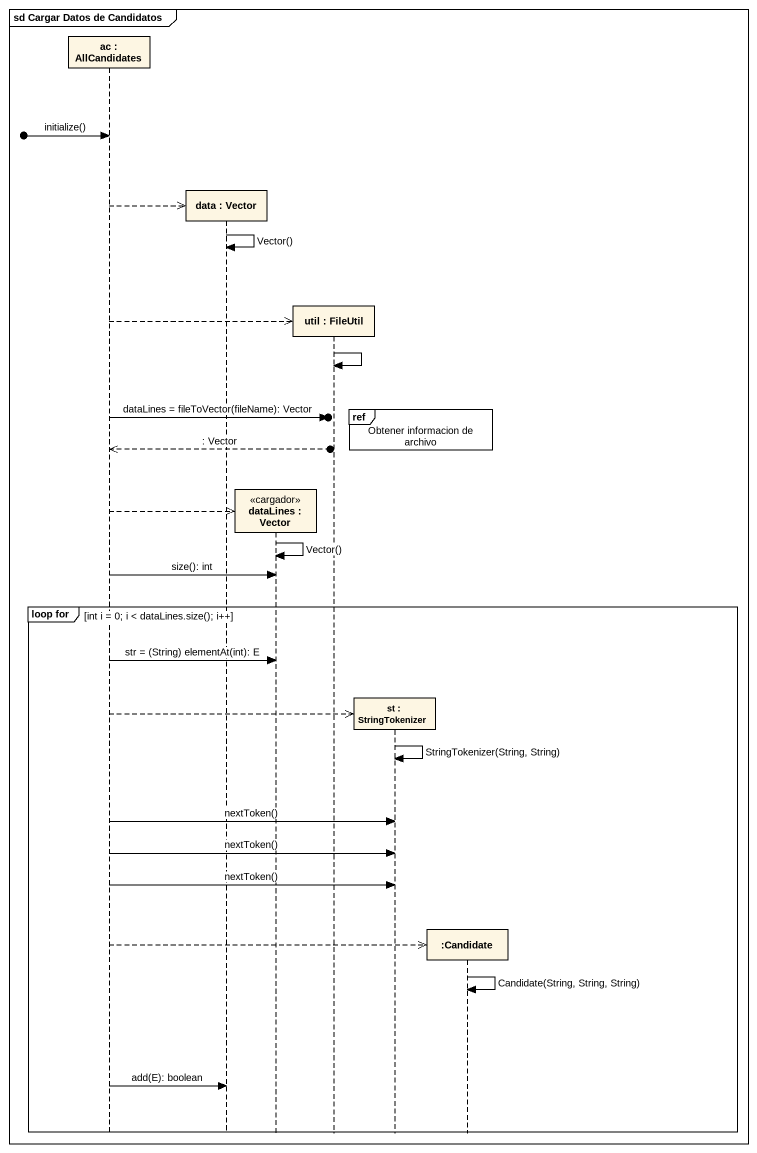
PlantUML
@startuml
mainframe sd Cargar Datos de Candidatos
hide footbox
participant "ac : AllCandidates" as ac
participant "data : Vector" as data
participant "dataLines : Vector" as dataLines <<cargador>>
participant "util : FileUtil" as util
participant "st : StringTokenizer" as st
participant ":Candidate" as Candidate

[o-> ac : initialize()
ac -->> data **
data -> data : Vector()
ac -->> util **
util -> util
ref over st, Candidate : Obtener informacion de archivo
ac ->o] : dataLines = fileToVector(fileName): Vector
ac <<--o] : : Vector
ac -->> dataLines **
dataLines -> dataLines : Vector()
ac -> dataLines : size(): int
group loop for [int i = 0; i < dataLines.size(); i++]
  ac -> dataLines : str = (String) elementAt(int): E
  ac -->> st **
  st -> st : StringTokenizer(String, String)
  ac -> st : nextToken()
  ac -> st : nextToken()
  ac -> st : nextToken()
  ac -->> Candidate **
  Candidate -> Candidate : Candidate(String, String, String)
  ac -> data : add(E): boolean
end
@enduml
